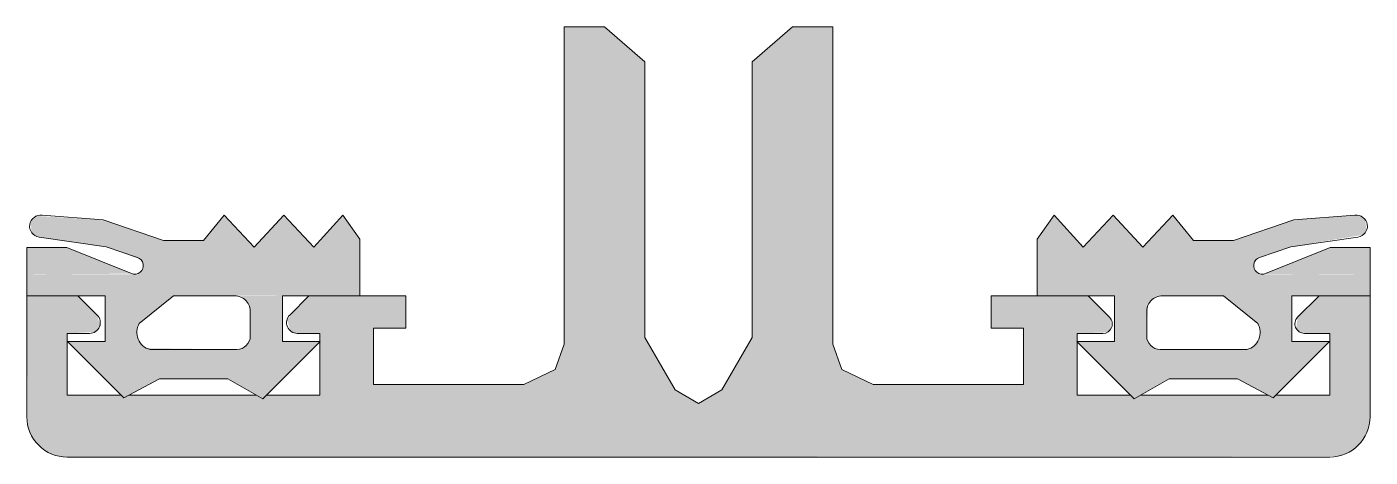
# Model space of a CAD drawing. Header units: metres. Extents: x -25 to 25, y 0 to 16.
import ezdxf

# ---------------------------------------------------------------- set-up
doc = ezdxf.new("R2010")
doc.units = ezdxf.units.M
doc.layers.add('A-DETL-GENF', color=92, linetype='Continuous', lineweight=18)

# ---------------------------------------------------------------- blocks, each defined once
blk = doc.blocks.new('31 Schuco FW50 regel-plat - 31 g Schuco FW50 regel-plat-427123-00_0 Basismaterialen')
at = {"layer": 'A-DETL-GENF'}
for points in [[(-23.499, 0), (23.834, 0.038), (24.151, 0.149), (24.435, 0.327), (24.673, 0.565), (24.851, 0.849), (24.962, 1.166), (25, 1.5), (25, 6), (23.1, 6), (22.302, 5.202), (22.246, 4.776), (22.375, 4.647), (22.552, 4.6), (23.5, 4.6), (23.484, 2.3), (21.484, 2.3), (21.386, 2.202), (21.204, 2.3), (16.454, 2.3), (16.219, 2.165), (16.084, 2.3), (14.1, 2.3), (14.1, 4.6), (15.212, 4.638), (15.337, 4.745), (15.352, 5.134), (15.301, 5.199), (14.5, 6), (10.9, 6), (10.9, 4.8), (12.1, 4.8), (12.1, 2.7), (6.5, 2.7), (5.33, 3.26), (5, 4.2), (5, 16), (3.5, 16), (2, 14.7), (2, 4.45), (0.87, 2.5), (0, 1.99), (-0.87, 2.5), (-2, 4.45), (-2, 14.7), (-3.5, 16), (-5, 16), (-5, 4.2), (-5.33, 3.26), (-6.5, 2.7), (-12.1, 2.7), (-12.1, 4.8), (-10.9, 4.8), (-10.9, 6), (-14.5, 6), (-15.315, 5.124), (-15.194, 4.696), (-15.028, 4.611), (-14.934, 4.6), (-14.1, 4.6), (-14.1, 2.3), (-16.084, 2.3), (-16.219, 2.165), (-16.454, 2.3), (-21.204, 2.3), (-21.386, 2.202), (-21.484, 2.3), (-23.5, 2.3), (-23.5, 4.6), (-22.466, 4.654), (-22.319, 4.8), (-22.279, 4.896), (-22.383, 5.283), (-23.1, 6), (-25, 6), (-24.962, 1.166), (-24.851, 0.849), (-24.672, 0.564), (-24.435, 0.327), (-24.15, 0.148), (-23.833, 0.037)], [(-19.544, 6), (-12.6, 6), (-12.6, 6.789), (-25, 6.789), (-25, 6), (-20.271, 6)], [(23.51, 6), (25, 6), (25, 6.789), (12.6, 6.789), (12.6, 6), (23.264, 6)], [(-16.219, 2.165), (-14.084, 4.3), (-15.484, 4.3), (-15.484, 6), (-17.134, 5.984), (-16.89, 5.861), (-16.729, 5.641), (-16.684, 5.372), (-16.701, 4.372), (-16.831, 4.147), (-17.056, 4.017), (-17.186, 4), (-20.556, 4.054), (-20.785, 4.251), (-20.9, 4.53), (-20.877, 4.832), (-20.814, 4.97), (-19.544, 6), (-22.084, 6), (-22.084, 4.3), (-23.484, 4.3), (-21.386, 2.202), (-20.064, 2.91), (-17.514, 2.91)], [(16.219, 2.165), (17.514, 2.91), (20.064, 2.91), (21.386, 2.202), (23.484, 4.3), (22.084, 4.3), (22.084, 6), (19.544, 6), (20.814, 4.97), (20.906, 4.682), (20.859, 4.384), (20.682, 4.139), (20.414, 4), (17.056, 4.017), (16.831, 4.147), (16.701, 4.372), (16.684, 4.502), (16.729, 5.641), (16.89, 5.861), (17.134, 5.984), (17.27, 6), (15.484, 6), (15.484, 4.3), (14.084, 4.3)]]:
    blk.add_hatch(color=256, dxfattribs=at).paths.add_polyline_path(points)
h = blk.add_hatch(color=256, dxfattribs=at)
h.paths.add_polyline_path([(-12.6, 6.789), (-12.6, 8.11), (-13.24, 9), (-14.32, 7.81), (-15.44, 9), (-16.54, 7.81), (-17.65, 9), (-18.42, 8.06), (-19.91, 8.06), (-22.16, 8.82), (-24.64, 8.97), (-24.81, 8.843), (-24.865, 8.751), (-24.817, 8.345), (-24.651, 8.214), (-24.548, 8.185), (-22.05, 7.82), (-20.753, 7.344), (-20.665, 7.128), (-20.747, 6.908), (-20.954, 6.801), (-25, 6.789)])
h.paths.add_polyline_path([(-25, 6.789), (-21.11, 6.823), (-23.51, 7.8), (-25, 7.8)])
h = blk.add_hatch(color=256, dxfattribs=at)
h.paths.add_polyline_path([(23.264, 6.789), (20.877, 6.819), (20.702, 6.974), (20.676, 7.206), (20.814, 7.395), (20.886, 7.429), (22.05, 7.82), (24.742, 8.268), (24.869, 8.438), (24.81, 8.843), (24.64, 8.97), (24.43, 8.994), (22.16, 8.82), (19.91, 8.06), (18.42, 8.06), (17.65, 9), (16.54, 7.81), (15.44, 9), (14.32, 7.81), (13.24, 9), (12.6, 8.11), (12.6, 6.789)])
h.paths.add_polyline_path([(25, 6.789), (25, 7.8), (23.51, 7.8), (21.034, 6.803), (23.264, 6.795)])
for p, q in [((-5, 4.2), (-5, 16)), ((-5, 16), (-3.5, 16)), ((-3.5, 16), (-2, 14.7)), ((3.5, 16), (2, 14.7)), ((5, 16), (3.5, 16)), ((5, 4.2), (5, 16)), ((-2, 14.7), (-2, 4.45)), ((2, 14.7), (2, 4.45)), ((-22.16, 8.82), (-24.43, 8.994)), ((-19.91, 8.06), (-22.16, 8.82)), ((-17.65, 9), (-18.42, 8.06)), ((-16.54, 7.81), (-17.65, 9)), ((-15.44, 9), (-16.54, 7.81)), ((-14.32, 7.81), (-15.44, 9)), ((-13.24, 9), (-14.32, 7.81)), ((-12.6, 8.11), (-13.24, 9)), ((13.24, 9), (12.6, 8.11)), ((14.32, 7.81), (13.24, 9)), ((15.44, 9), (14.32, 7.81)), ((16.54, 7.81), (15.44, 9)), ((17.65, 9), (16.54, 7.81)), ((18.42, 8.06), (17.65, 9)), ((22.16, 8.82), (19.91, 8.06)), ((24.43, 8.994), (22.16, 8.82)), ((-24.548, 8.185), (-22.05, 7.82)), ((-18.42, 8.06), (-19.91, 8.06)), ((-12.6, 6.789), (-12.6, 8.11)), ((12.6, 8.11), (12.6, 6.789)), ((19.91, 8.06), (18.42, 8.06)), ((22.05, 7.82), (24.548, 8.185)), ((-23.51, 7.8), (-25, 7.8)), ((-25, 7.8), (-25, 6.789)), ((-21.11, 6.823), (-23.51, 7.8)), ((-22.05, 7.82), (-20.886, 7.429)), ((20.886, 7.429), (22.05, 7.82)), ((23.51, 7.8), (21.11, 6.823)), ((25, 7.8), (23.51, 7.8)), ((25, 6.789), (25, 7.8)), ((-25, 6.789), (-25, 6)), ((-12.6, 6), (-12.6, 6.789)), ((12.6, 6.789), (12.6, 6)), ((25, 6), (25, 6.789)), ((-25, 1.5), (-25, 6)), ((-25, 6), (-22.084, 6)), ((-23.1, 6), (-22.383, 5.283)), ((-22.084, 6), (-22.084, 4.3)), ((-20.814, 4.97), (-19.544, 6)), ((-19.544, 6), (-17.27, 6)), ((-15.484, 6), (-12.6, 6)), ((-15.484, 4.3), (-15.484, 6)), ((-15.217, 5.283), (-14.5, 6)), ((-12.6, 6), (-10.9, 6)), ((-10.9, 6), (-10.9, 4.8)), ((10.9, 6), (10.9, 4.8)), ((12.6, 6), (10.9, 6)), ((12.6, 6), (15.484, 6)), ((15.301, 5.199), (14.5, 6)), ((15.484, 6), (15.484, 4.3)), ((17.27, 6), (19.544, 6)), ((19.544, 6), (20.814, 4.97)), ((22.084, 6), (25, 6)), ((22.084, 4.3), (22.084, 6)), ((23.1, 6), (22.302, 5.202)), ((25, 1.5), (25, 6)), ((-16.684, 5.372), (-16.684, 4.502)), ((16.684, 4.502), (16.684, 5.372)), ((-22.666, 4.6), (-23.5, 4.6)), ((-23.5, 4.6), (-23.5, 2.3)), ((-14.1, 4.6), (-14.934, 4.6)), ((-14.1, 2.3), (-14.1, 4.6)), ((-10.9, 4.8), (-12.1, 4.8)), ((-12.1, 4.8), (-12.1, 2.7)), ((10.9, 4.8), (12.1, 4.8)), ((12.1, 4.8), (12.1, 2.7)), ((14.1, 4.6), (15.053, 4.6)), ((14.1, 2.3), (14.1, 4.6)), ((22.552, 4.6), (23.5, 4.6)), ((23.5, 4.6), (23.5, 2.3)), ((-22.084, 4.3), (-23.484, 4.3)), ((-23.484, 4.3), (-21.386, 2.202)), ((-16.219, 2.165), (-14.084, 4.3)), ((-14.084, 4.3), (-15.484, 4.3)), ((-5.33, 3.26), (-5, 4.2)), ((-2, 4.45), (-0.87, 2.5)), ((2, 4.45), (0.87, 2.5)), ((5.33, 3.26), (5, 4.2)), ((15.484, 4.3), (14.084, 4.3)), ((14.084, 4.3), (16.219, 2.165)), ((21.386, 2.202), (23.484, 4.3)), ((23.484, 4.3), (22.084, 4.3)), ((-17.186, 4), (-20.414, 4)), ((20.414, 4), (17.186, 4)), ((-6.5, 2.7), (-5.33, 3.26)), ((6.5, 2.7), (5.33, 3.26)), ((-21.386, 2.202), (-20.064, 2.91)), ((-20.064, 2.91), (-17.514, 2.91)), ((-17.514, 2.91), (-16.219, 2.165)), ((-12.1, 2.7), (-6.5, 2.7)), ((12.1, 2.7), (6.5, 2.7)), ((16.219, 2.165), (17.514, 2.91)), ((17.514, 2.91), (20.064, 2.91)), ((20.064, 2.91), (21.386, 2.202)), ((-23.5, 2.3), (-21.484, 2.3)), ((-21.204, 2.3), (-16.454, 2.3)), ((-16.084, 2.3), (-14.1, 2.3)), ((-0.87, 2.5), (0, 1.99)), ((0.87, 2.5), (0, 1.99)), ((16.084, 2.3), (14.1, 2.3)), ((21.204, 2.3), (16.454, 2.3)), ((23.5, 2.3), (21.484, 2.3)), ((-23.499, 0), (23.5, 0))]:
    blk.add_line(p, q, dxfattribs=at)
for centre, radius, start, end in [((-24.489, 8.589), 0.409, 81.6934, 261.6934), ((24.489, 8.589), 0.409, 278.3066, 98.3066), ((-20.989, 7.123), 0.323, 247.8568, 71.4528), ((20.989, 7.123), 0.323, 108.5472, 292.1432), ((-17.27, 5.413), 0.587, 356, 90), ((17.27, 5.413), 0.587, 90, 184), ((-22.666, 5), 0.4, 270, 44.9978), ((-14.934, 5), 0.4, 134.9978, 270), ((15.053, 4.951), 0.351, 270, 45.0022), ((22.552, 4.953), 0.353, 135.0022, 270), ((-20.255, 4.633), 0.653, 148.9181, 255.9042), ((-17.186, 4.502), 0.502, 270, 360), ((17.186, 4.502), 0.502, 180, 270), ((20.255, 4.633), 0.653, 284.0958, 31.0819), ((-23.5, 1.5), 1.5, 180, 270.0495), ((23.5, 1.5), 1.5, 270, 0)]:
    blk.add_arc(centre, radius, start, end, dxfattribs=at)

msp = doc.modelspace()

# ---------------------------------------------------------------- block references
msp.add_blockref('31 Schuco FW50 regel-plat - 31 g Schuco FW50 regel-plat-427123-00_0 Basismaterialen', (0, 0))

doc.saveas('drawing.dxf')
